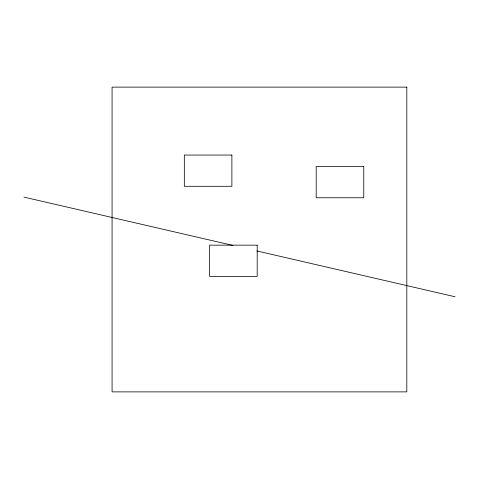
<?xml version="1.0" encoding="UTF-8"?>
<svg xmlns="http://www.w3.org/2000/svg" width="479" height="479" viewBox="0 0 479 479"><rect width="100%" height="100%" fill="white"/><g stroke="black" fill="none" stroke-linecap="round" stroke-linejoin="round"><path stroke-width="0.72" d="M23.95 197.108L232.944 245.422M256.978 250.972L455.05 296.758M406.809 87.124L112.08 87.124L112.08 391.876L406.809 391.876L406.809 87.124M231.884 155.052L184.325 155.052L184.325 186.295L231.884 186.295L231.884 155.052M363.753 166.524L316.194 166.524L316.194 197.761L363.753 197.761L363.753 166.524M257.199 245.152L209.64 245.152L209.64 276.389L257.199 276.389L257.199 245.152"/></g></svg>
